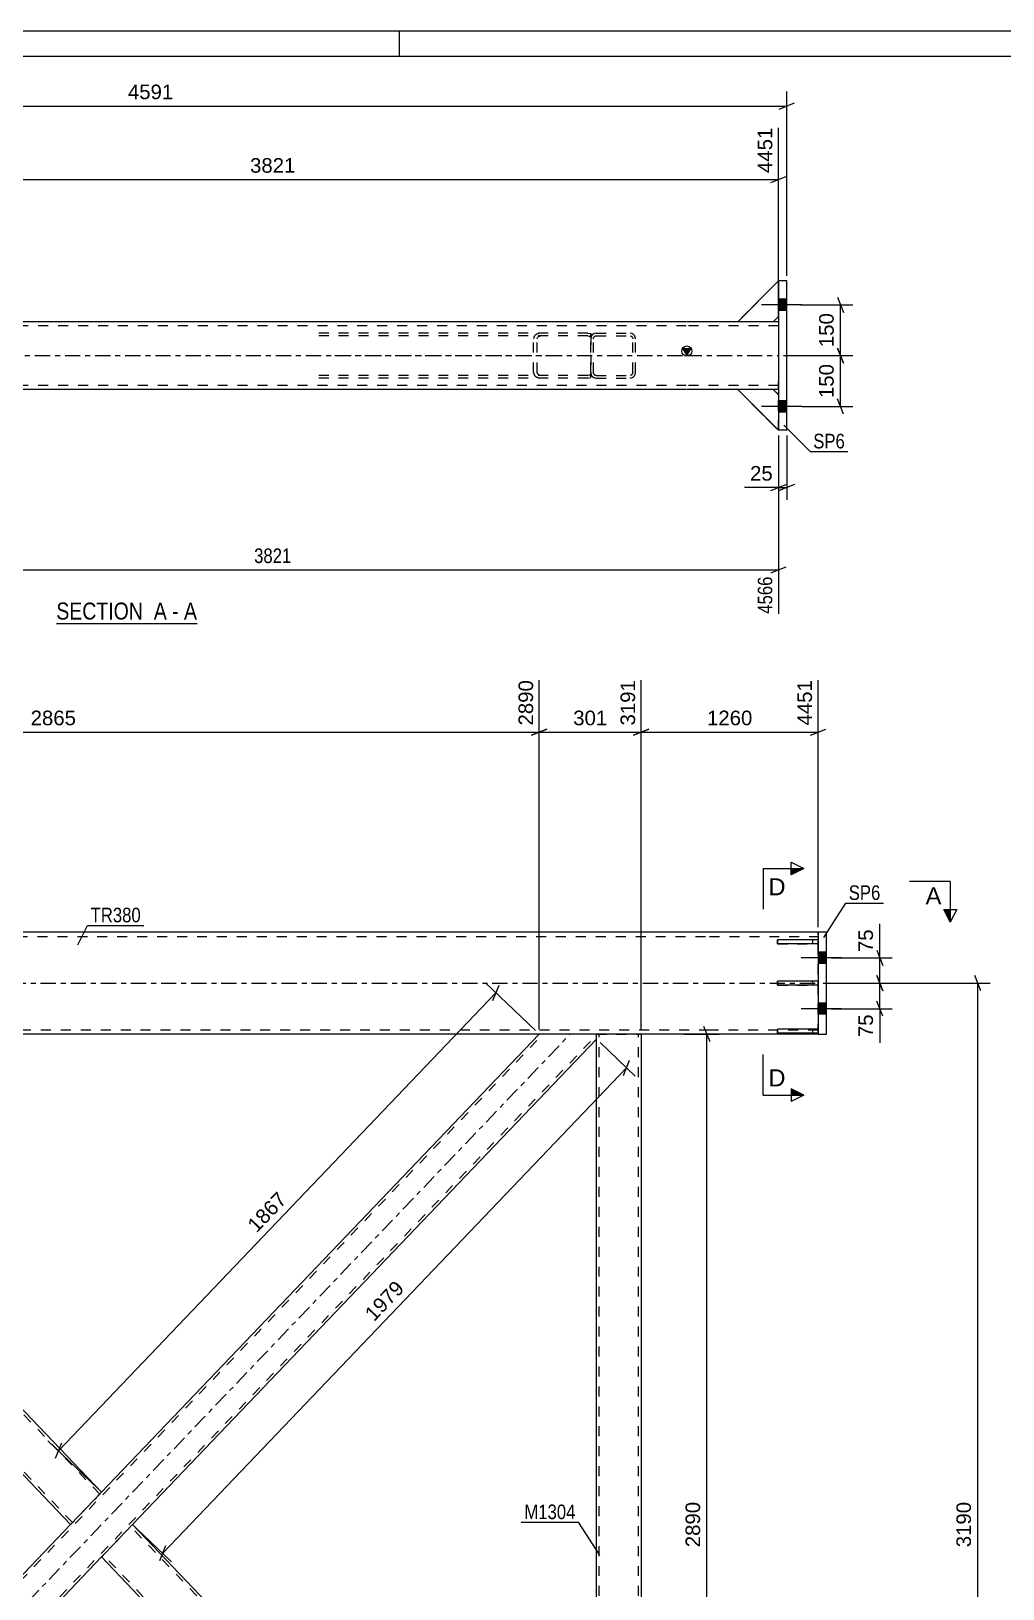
# Model space of a CAD drawing. Header units: millimetres. Extents: x 0 to 841, y 0 to 594.
# Drawn here: x 138.6 to 329.6, y 288 to 594 of the extents above; entities that cross this region are included whole.
import ezdxf

# ---------------------------------------------------------------- set-up
doc = ezdxf.new("R2010")
doc.units = ezdxf.units.MM
doc.linetypes.add('DXK_LINE_DOT2', pattern=[3.9198, 1.9599, -1.9599])
doc.linetypes.add('DXK_LINE_DOT3', pattern=[5.9187, 2.979, -0.9799, 0.9799, -0.9799])
doc.styles.add('Arial', font='ARIAL.TTF', dxfattribs={"height": 0.2})
doc.styles.add('Arial Narrow', font='ARIALN.TTF', dxfattribs={"height": 0.2})

# ---------------------------------------------------------------- blocks, each defined once
blk = doc.blocks.new('Unknown-318884589-1127')
at = {"color": 5, "linetype": 'Continuous'}
for p, q in [((841, 594), (0, 594)), ((211, 589), (211, 594)), ((836, 589), (5, 589))]:
    blk.add_line(p, q, dxfattribs=at)
blk = doc.blocks.new('Unknown-318884589-16 - 4247')
at = {"color": 6, "linetype": 'Continuous'}
blk.add_line((143.58, 477.67), (171.23, 477.67), dxfattribs=at)
at = {"color": 0, "linetype": 'Continuous'}
blk.add_wipeout([(161.69, 478.42), (161.69, 481.92), (143.58, 481.92), (143.58, 478.42)], dxfattribs=at)
at = {"color": 7, "linetype": 'Continuous', "style": 'Arial Narrow'}
blk.add_text('SECTION ', height=3.34, dxfattribs=at).set_placement((143.58, 478.42))
at = {"color": 0, "linetype": 'Continuous'}
blk.add_wipeout([(165.3, 478.42), (165.3, 481.92), (162.74, 481.92), (162.74, 478.42)], dxfattribs=at)
blk.add_wipeout([(167.62, 478.42), (167.62, 481.92), (166.35, 481.92), (166.35, 478.42)], dxfattribs=at)
at = {"color": 7, "linetype": 'Continuous', "style": 'Arial Narrow'}
blk.add_text('A', height=3.34, dxfattribs=at).set_placement((162.74, 478.42))
at = {"color": 0, "linetype": 'Continuous'}
blk.add_wipeout([(171.23, 478.42), (171.23, 481.92), (168.67, 481.92), (168.67, 478.42)], dxfattribs=at)
at = {"color": 7, "linetype": 'Continuous', "style": 'Arial Narrow'}
for s, p in [('A', (168.67, 478.42)), ('-', (166.35, 478.42))]:
    blk.add_text(s, height=3.34, dxfattribs=at).set_placement(p)
blk = doc.blocks.new('Part-318884589-2629 - 2610')
at = {"color": 7, "linetype": 'DXK_LINE_DOT2'}
for p, q in [((293.31, 415.53), (285.31, 415.53)), ((285.31, 415.53), (285.31, 414.73)), ((285.31, 414.73), (293.31, 414.73)), ((292.31, 414.73), (292.31, 415.53)), ((293.31, 414.73), (293.31, 415.53))]:
    blk.add_line(p, q, dxfattribs=at)
blk = doc.blocks.new('Part-318884589-2683 - 2610')
at = {"color": 2, "linetype": 'Continuous'}
for p, q in [((153.21, 295.05), (158.56, 300.64)), ((249.74, 205.28), (158.56, 300.64)), ((152.47, 294.28), (153.21, 295.05)), ((238.49, 204.31), (152.47, 294.28)), ((249.74, 204.83), (249.74, 205.28)), ((249.76, 204.31), (249.74, 204.83))]:
    blk.add_line(p, q, dxfattribs=at)
at = {"color": 7, "linetype": 'DXK_LINE_DOT2'}
for p, q in [((249.74, 204.51), (158.19, 300.26)), ((152.53, 294.33), (153.21, 295.05)), ((152.84, 294.66), (152.87, 294.69)), ((239.23, 204.31), (152.84, 294.66)), ((249.76, 204.31), (238.49, 204.31)), ((249.74, 204.31), (249.74, 204.51)), ((249.74, 204.33), (249.74, 204.31))]:
    blk.add_line(p, q, dxfattribs=at)
blk = doc.blocks.new('Part-318884589-2630 - 2610')
at = {"color": 7, "linetype": 'DXK_LINE_DOT2'}
for p, q in [((293.31, 397.99), (285.31, 397.99)), ((285.31, 397.99), (285.31, 397.19)), ((292.31, 397.19), (292.31, 397.99)), ((293.31, 397.19), (293.31, 397.99)), ((285.31, 397.19), (293.31, 397.19))]:
    blk.add_line(p, q, dxfattribs=at)
blk = doc.blocks.new('Part-318884589-2699 - 2610')
at = {"color": 7, "linetype": 'DXK_LINE_DOT2'}
for p, q in [((249.74, 396.98), (258.54, 396.98)), ((249.74, 396.01), (249.74, 396.98)), ((250.27, 204.31), (250.27, 396.98)), ((258.01, 204.31), (258.01, 396.98)), ((249.74, 204.31), (249.74, 205.28)), ((258.54, 204.31), (249.74, 204.31))]:
    blk.add_line(p, q, dxfattribs=at)
at = {"color": 2, "linetype": 'Continuous'}
for p, q in [((249.74, 205.28), (249.74, 396.01)), ((258.54, 396.98), (258.54, 204.31))]:
    blk.add_line(p, q, dxfattribs=at)
blk = doc.blocks.new('Part-318884589-2635 - 2610')
at = {"color": 7, "linetype": 'DXK_LINE_DOT2'}
for p, q in [((45.8, 416.98), (45.8, 396.98)), ((63.47, 416.98), (45.8, 416.98)), ((45.8, 416.18), (271.87, 416.18)), ((271.97, 416.18), (293.31, 416.18)), ((293.31, 396.98), (293.31, 416.98)), ((271.87, 397.78), (45.8, 397.78)), ((293.31, 397.78), (271.97, 397.78)), ((63.47, 396.98), (45.8, 396.98))]:
    blk.add_line(p, q, dxfattribs=at)
at = {"color": 2, "linetype": 'Continuous'}
for p, q in [((271.87, 416.98), (63.47, 416.98)), ((293.31, 416.98), (271.97, 416.98)), ((271.87, 396.98), (63.47, 396.98)), ((293.31, 396.98), (271.97, 396.98))]:
    blk.add_line(p, q, dxfattribs=at)
at = {"color": 7, "linetype": 'DXK_LINE_DOT3'}
for p, q in [((45.8, 406.98), (271.87, 406.98)), ((271.97, 406.98), (293.31, 406.98))]:
    blk.add_line(p, q, dxfattribs=at)
blk = doc.blocks.new('Part-318884589-2700 - 2610')
at = {"color": 7, "linetype": 'DXK_LINE_DOT2'}
for p, q in [((293.31, 407.38), (285.31, 407.38)), ((285.31, 407.38), (285.31, 406.58)), ((292.31, 406.58), (292.31, 407.38)), ((293.31, 406.58), (293.31, 407.38)), ((285.31, 406.58), (293.31, 406.58))]:
    blk.add_line(p, q, dxfattribs=at)
blk = doc.blocks.new('Bolt-318884589-2636 - 2610')
at = {"linetype": 'Continuous'}
for points in [[(293.31, 413.08), (293.31, 410.88), (294.97, 410.88), (294.97, 413.08)], [(293.31, 413.08), (293.31, 410.88), (294.97, 410.88), (294.97, 413.08)], [(293.31, 403.08), (293.31, 400.88), (294.97, 400.88), (294.97, 403.08)], [(293.31, 403.08), (293.31, 400.88), (294.97, 400.88), (294.97, 403.08)]]:
    blk.add_hatch(color=1, dxfattribs=at).paths.add_polyline_path(points)
at = {"color": 1, "linetype": 'Continuous'}
for p, q in [((294.97, 413.08), (293.31, 413.08)), ((294.97, 413.08), (293.31, 413.08)), ((297.91, 411.98), (289.97, 411.98)), ((297.91, 411.98), (289.97, 411.98)), ((294.97, 410.88), (293.31, 410.88)), ((294.97, 410.88), (293.31, 410.88)), ((297.91, 401.98), (289.97, 401.98)), ((297.91, 401.98), (289.97, 401.98)), ((294.97, 403.08), (293.31, 403.08)), ((294.97, 403.08), (293.31, 403.08)), ((294.97, 400.88), (293.31, 400.88)), ((294.97, 400.88), (293.31, 400.88))]:
    blk.add_line(p, q, dxfattribs=at)
blk = doc.blocks.new('Part-318884589-2701 - 2610')
at = {"color": 2, "linetype": 'Continuous'}
for p, q in [((285.31, 397.19), (285.31, 397.99)), ((293.31, 397.99), (285.31, 397.99)), ((293.31, 397.19), (293.31, 397.99)), ((293.31, 397.19), (285.31, 397.19))]:
    blk.add_line(p, q, dxfattribs=at)
at = {"color": 7, "linetype": 'DXK_LINE_DOT2'}
for p, q in [((292.31, 397.19), (292.31, 397.99)), ((293.31, 397.99), (293.31, 397.99)), ((293.31, 397.99), (293.31, 397.99)), ((293.31, 397.19), (293.31, 397.19)), ((293.31, 397.19), (293.31, 397.19))]:
    blk.add_line(p, q, dxfattribs=at)
blk = doc.blocks.new('Part-318884589-2652 - 2610')
at = {"color": 7, "linetype": 'DXK_LINE_DOT2'}
for p, q in [((66.45, 396.98), (55.19, 396.98)), ((55.2, 396.46), (55.19, 396.98)), ((55.2, 396.78), (55.2, 396.98)), ((146.75, 301.03), (55.2, 396.78)), ((55.2, 396.01), (55.2, 396.46)), ((58.33, 392.74), (55.2, 396.01)), ((152.1, 306.62), (65.72, 396.98)), ((146.75, 301.03), (146.78, 301.06))]:
    blk.add_line(p, q, dxfattribs=at)
at = {"color": 2, "linetype": 'Continuous'}
for p, q in [((152.47, 307.01), (66.45, 396.98)), ((146.38, 300.64), (58.33, 392.74)), ((152.47, 307.01), (146.38, 300.64))]:
    blk.add_line(p, q, dxfattribs=at)
blk = doc.blocks.new('Part-318884589-2702 - 2610')
at = {"color": 2, "linetype": 'Continuous'}
for p, q in [((285.31, 414.73), (285.31, 415.53)), ((293.31, 415.53), (285.31, 415.53)), ((293.31, 414.73), (285.31, 414.73)), ((293.31, 415.53), (293.31, 414.73))]:
    blk.add_line(p, q, dxfattribs=at)
at = {"color": 7, "linetype": 'DXK_LINE_DOT2'}
for p, q in [((292.31, 414.73), (292.31, 415.53)), ((293.31, 415.53), (293.31, 415.53)), ((293.31, 415.53), (293.31, 415.53)), ((293.31, 414.73), (293.31, 414.73)), ((293.31, 414.73), (293.31, 414.73))]:
    blk.add_line(p, q, dxfattribs=at)
blk = doc.blocks.new('Part-318884589-2703 - 2610')
at = {"color": 2, "linetype": 'Continuous'}
for p, q in [((285.31, 406.58), (285.31, 407.38)), ((293.31, 407.38), (285.31, 407.38)), ((293.31, 406.58), (293.31, 407.38)), ((293.31, 406.58), (285.31, 406.58))]:
    blk.add_line(p, q, dxfattribs=at)
at = {"color": 7, "linetype": 'DXK_LINE_DOT2'}
for p, q in [((292.31, 406.58), (292.31, 407.38)), ((293.31, 407.38), (293.31, 407.38)), ((293.31, 407.38), (293.31, 407.38)), ((293.31, 406.58), (293.31, 406.58)), ((293.31, 406.58), (293.31, 406.58))]:
    blk.add_line(p, q, dxfattribs=at)
blk = doc.blocks.new('Part-318884589-2708 - 2610')
at = {"color": 7, "linetype": 'DXK_LINE_DOT2'}
for p, q in [((55.2, 204.51), (239.23, 396.98)), ((65.72, 204.31), (249.74, 396.78)), ((249.75, 396.98), (238.49, 396.98)), ((249.74, 396.78), (249.74, 396.98)), ((152.47, 307.01), (146.38, 300.64)), ((158.56, 300.64), (152.47, 294.28)), ((66.45, 204.31), (55.19, 204.31)), ((55.2, 204.31), (55.2, 204.51))]:
    blk.add_line(p, q, dxfattribs=at)
at = {"color": 7, "linetype": 'DXK_LINE_DOT3'}
blk.add_line((60.37, 204.31), (244.58, 396.98), dxfattribs=at)
at = {"color": 2, "linetype": 'Continuous'}
for p, q in [((238.49, 396.98), (152.47, 307.01)), ((249.74, 396.01), (158.56, 300.64)), ((249.74, 396.46), (249.75, 396.98)), ((249.74, 396.01), (249.74, 396.46)), ((55.2, 205.28), (146.38, 300.64)), ((66.45, 204.31), (152.47, 294.28)), ((55.2, 205.28), (55.2, 204.83)), ((55.2, 204.83), (55.19, 204.31))]:
    blk.add_line(p, q, dxfattribs=at)
blk = doc.blocks.new('Part-318884589-2713 - 2610')
at = {"color": 2, "linetype": 'Continuous'}
for p, q in [((294.97, 416.98), (293.31, 416.98)), ((293.31, 416.98), (293.31, 396.98)), ((294.97, 396.98), (294.97, 416.98)), ((293.31, 396.98), (294.97, 396.98))]:
    blk.add_line(p, q, dxfattribs=at)
blk = doc.blocks.new('Part-318884589-4279 - 4247')
at = {"color": 7, "linetype": 'DXK_LINE_DOT2'}
for p, q in [((284.51, 523.59), (277.51, 523.59)), ((277.51, 523.59), (285.51, 515.59)), ((285.51, 522.59), (284.51, 523.59)), ((285.51, 515.59), (285.51, 522.59))]:
    blk.add_line(p, q, dxfattribs=at)
at = {"color": 7, "linetype": 'DXK_LINE_DOT3'}
for p, q in [((285.51, 523.59), (277.51, 523.59)), ((277.51, 523.59), (285.51, 515.59))]:
    blk.add_line(p, q, dxfattribs=at)
blk = doc.blocks.new('Bolt-318884589-4281 - 4247')
at = {"linetype": 'Continuous'}
for points in [[(285.51, 541.36), (285.51, 539.16), (287.18, 539.16), (287.18, 541.36)], [(285.51, 541.36), (285.51, 539.16), (287.18, 539.16), (287.18, 541.36)], [(285.51, 521.36), (285.51, 519.16), (287.18, 519.16), (287.18, 521.36)], [(285.51, 521.36), (285.51, 519.16), (287.18, 519.16), (287.18, 521.36)]]:
    blk.add_hatch(color=1, dxfattribs=at).paths.add_polyline_path(points)
at = {"color": 1, "linetype": 'Continuous'}
for p, q in [((290.11, 540.26), (282.18, 540.26)), ((290.11, 540.26), (282.18, 540.26)), ((287.18, 541.36), (285.51, 541.36)), ((287.18, 541.36), (285.51, 541.36)), ((287.18, 539.16), (285.51, 539.16)), ((287.18, 539.16), (285.51, 539.16)), ((290.11, 520.26), (282.18, 520.26)), ((290.11, 520.26), (282.18, 520.26)), ((287.18, 521.36), (285.51, 521.36)), ((287.18, 521.36), (285.51, 521.36)), ((287.18, 519.16), (285.51, 519.16)), ((287.18, 519.16), (285.51, 519.16))]:
    blk.add_line(p, q, dxfattribs=at)
blk = doc.blocks.new('Part-318884589-4291 - 4247')
at = {"linetype": 'Continuous'}
blk.add_hatch(color=2, dxfattribs=at).paths.add_polyline_path([(267.51, 530.26), (266.71, 531.66), (268.31, 531.66)])
at = {"color": 2, "linetype": 'Continuous'}
for p, q in [((44.68, 536.93), (44.68, 535.33)), ((267.41, 536.93), (54.68, 536.93)), ((277.51, 536.93), (267.51, 536.93)), ((285.51, 536.93), (284.51, 536.93)), ((44.68, 525.19), (44.68, 535.33)), ((285.51, 535.33), (285.51, 525.19)), ((267.51, 530.26), (266.71, 531.66)), ((266.71, 531.66), (268.31, 531.66)), ((268.31, 531.66), (267.51, 530.26)), ((44.68, 523.59), (44.68, 525.19)), ((267.41, 523.59), (54.68, 523.59)), ((277.51, 523.59), (267.51, 523.59)), ((285.51, 523.59), (284.51, 523.59))]:
    blk.add_line(p, q, dxfattribs=at)
at = {"color": 7, "linetype": 'DXK_LINE_DOT2'}
for p, q in [((44.68, 536.93), (44.68, 536.46)), ((54.68, 536.93), (44.68, 536.93)), ((267.41, 536.13), (44.68, 536.13)), ((285.51, 536.13), (267.51, 536.13)), ((284.51, 536.93), (277.51, 536.93)), ((285.51, 536.93), (285.51, 535.33)), ((285.51, 536.93), (285.51, 536.46)), ((44.68, 525.19), (44.68, 523.72)), ((267.41, 524.39), (44.68, 524.39)), ((54.68, 523.59), (44.68, 523.59)), ((285.51, 524.39), (267.51, 524.39)), ((284.51, 523.59), (277.51, 523.59)), ((285.51, 523.59), (285.51, 525.19))]:
    blk.add_line(p, q, dxfattribs=at)
at = {"color": 7, "linetype": 'DXK_LINE_DOT3'}
for p, q in [((44.68, 530.26), (267.41, 530.26)), ((267.51, 530.26), (285.51, 530.26))]:
    blk.add_line(p, q, dxfattribs=at)
at = {"color": 2, "linetype": 'Continuous'}
blk.add_circle((267.51, 531.16), 1, dxfattribs=at)
blk = doc.blocks.new('Part-318884589-4295 - 4247')
at = {"color": 7, "linetype": 'DXK_LINE_DOT2'}
for p, q in [((277.51, 536.93), (285.51, 544.93)), ((285.51, 544.93), (285.51, 537.93)), ((284.51, 536.93), (277.51, 536.93)), ((285.51, 537.93), (284.51, 536.93))]:
    blk.add_line(p, q, dxfattribs=at)
at = {"color": 7, "linetype": 'DXK_LINE_DOT3'}
for p, q in [((277.51, 536.93), (285.51, 544.93)), ((285.51, 536.93), (277.51, 536.93))]:
    blk.add_line(p, q, dxfattribs=at)
blk = doc.blocks.new('Part-318884589-4296 - 4247')
at = {"color": 2, "linetype": 'Continuous'}
for p, q in [((285.51, 544.93), (277.51, 536.93)), ((284.51, 536.93), (277.51, 536.93)), ((285.51, 537.93), (284.51, 536.93))]:
    blk.add_line(p, q, dxfattribs=at)
at = {"color": 7, "linetype": 'DXK_LINE_DOT3'}
for p, q in [((277.51, 536.93), (285.51, 544.93)), ((285.51, 536.93), (277.51, 536.93))]:
    blk.add_line(p, q, dxfattribs=at)
at = {"color": 7, "linetype": 'DXK_LINE_DOT2'}
for p, q in [((285.51, 544.93), (285.51, 544.93)), ((285.51, 544.93), (285.51, 537.93)), ((285.51, 544.93), (285.51, 544.93)), ((285.51, 537.93), (285.51, 537.93)), ((285.51, 537.93), (285.51, 537.93))]:
    blk.add_line(p, q, dxfattribs=at)
blk = doc.blocks.new('Part-318884589-4297 - 4247')
at = {"color": 7, "linetype": 'DXK_LINE_DOT2'}
for p, q in [((277.51, 536.93), (285.51, 544.93)), ((285.51, 544.93), (285.51, 537.93)), ((284.51, 536.93), (277.51, 536.93)), ((285.51, 537.93), (284.51, 536.93))]:
    blk.add_line(p, q, dxfattribs=at)
at = {"color": 7, "linetype": 'DXK_LINE_DOT3'}
for p, q in [((277.51, 536.93), (285.51, 544.93)), ((285.51, 536.93), (277.51, 536.93))]:
    blk.add_line(p, q, dxfattribs=at)
blk = doc.blocks.new('Part-318884589-4300 - 4247')
at = {"color": 7, "linetype": 'DXK_LINE_DOT2'}
for p, q in [((284.51, 523.59), (277.51, 523.59)), ((277.51, 523.59), (285.51, 515.59)), ((285.51, 522.59), (284.51, 523.59)), ((285.51, 515.59), (285.51, 522.59))]:
    blk.add_line(p, q, dxfattribs=at)
at = {"color": 7, "linetype": 'DXK_LINE_DOT3'}
for p, q in [((285.51, 523.59), (277.51, 523.59)), ((277.51, 523.59), (285.51, 515.59))]:
    blk.add_line(p, q, dxfattribs=at)
blk = doc.blocks.new('Part-318884589-4301 - 4247')
at = {"color": 2, "linetype": 'Continuous'}
for p, q in [((284.51, 523.59), (277.51, 523.59)), ((277.51, 523.59), (285.51, 515.6)), ((285.51, 522.6), (284.51, 523.59))]:
    blk.add_line(p, q, dxfattribs=at)
at = {"color": 7, "linetype": 'DXK_LINE_DOT3'}
for p, q in [((285.51, 523.59), (277.51, 523.59)), ((277.51, 523.59), (285.51, 515.59))]:
    blk.add_line(p, q, dxfattribs=at)
at = {"color": 7, "linetype": 'DXK_LINE_DOT2'}
for p, q in [((285.51, 522.6), (285.51, 522.59)), ((285.51, 522.59), (285.51, 522.6)), ((285.51, 515.59), (285.51, 522.59)), ((285.51, 515.6), (285.51, 515.59)), ((285.51, 515.59), (285.51, 515.6))]:
    blk.add_line(p, q, dxfattribs=at)
blk = doc.blocks.new('Part-318884589-4303 - 4247')
at = {"color": 7, "linetype": 'DXK_LINE_DOT2'}
for p, q in [((248.07, 534.66), (193.72, 534.66)), ((248.07, 534.13), (193.72, 534.13)), ((237.48, 534), (237.37, 533.59)), ((237.37, 526.93), (237.37, 533.59)), ((238.1, 533.59), (238.16, 533.8)), ((238.1, 526.93), (238.1, 533.59)), ((238.84, 534.66), (238.28, 534.58)), ((238.56, 534.09), (238.84, 534.13)), ((248.07, 534.66), (248.63, 534.58)), ((248.07, 534.13), (248.35, 534.09)), ((248.35, 534.09), (248.59, 533.97)), ((248.59, 533.97), (248.61, 533.94)), ((248.61, 533.94), (248.63, 534.58)), ((248.63, 534.58), (248.61, 534.35)), ((248.61, 534.35), (248.61, 526.17)), ((248.07, 526.39), (193.72, 526.39)), ((237.37, 526.93), (237.48, 526.52)), ((238.16, 526.72), (238.1, 526.93)), ((238.84, 526.39), (238.56, 526.44)), ((248.35, 526.44), (248.07, 526.39)), ((248.59, 526.55), (248.35, 526.44)), ((248.61, 526.58), (248.59, 526.55)), ((248.63, 525.94), (248.61, 526.58)), ((248.07, 525.86), (193.72, 525.86)), ((238.28, 525.94), (238.84, 525.86)), ((248.07, 525.86), (248.63, 525.94)), ((248.63, 525.94), (248.61, 526.17))]:
    blk.add_line(p, q, dxfattribs=at)
at = {"color": 7, "linetype": 'DXK_LINE_DOT3'}
blk.add_line((198.33, 530.26), (243.45, 530.26), dxfattribs=at)
at = {"color": 7, "linetype": 'DXK_LINE_DOT2'}
for centre, radius, start, end in [((238.61, 533.28), 1.35, 104.3889, 147.3288), ((238.73, 533.44), 0.673, 104.3889, 147.3288), ((238.61, 527.25), 1.35, 212.6712, 255.6111), ((238.73, 527.09), 0.673, 212.6712, 255.6111)]:
    blk.add_arc(centre, radius, start, end, dxfattribs=at)
blk = doc.blocks.new('Part-318884589-4315 - 4247')
at = {"color": 7, "linetype": 'DXK_LINE_DOT2'}
for p, q in [((248.7, 534), (248.61, 533.59)), ((248.61, 526.93), (248.61, 533.59)), ((249.15, 533.59), (249.19, 533.8)), ((249.15, 526.93), (249.15, 533.59)), ((249.68, 534.66), (249.27, 534.58)), ((249.48, 534.09), (249.68, 534.13)), ((249.68, 534.66), (256.35, 534.66)), ((249.68, 534.13), (256.35, 534.13)), ((256.76, 534.58), (256.35, 534.66)), ((256.35, 534.13), (256.55, 534.09)), ((256.84, 533.8), (256.88, 533.59)), ((256.88, 526.93), (256.88, 533.59)), ((257.41, 533.59), (257.33, 534)), ((257.41, 526.93), (257.41, 533.59)), ((248.61, 526.93), (248.7, 526.52)), ((249.19, 526.72), (249.15, 526.93)), ((249.68, 526.39), (249.48, 526.44)), ((249.68, 526.39), (256.35, 526.39)), ((256.55, 526.44), (256.35, 526.39)), ((256.88, 526.93), (256.84, 526.72)), ((257.33, 526.52), (257.41, 526.93)), ((249.27, 525.94), (249.68, 525.86)), ((249.68, 525.86), (256.35, 525.86)), ((256.35, 525.86), (256.76, 525.94))]:
    blk.add_line(p, q, dxfattribs=at)
at = {"color": 7, "linetype": 'DXK_LINE_DOT3'}
blk.add_line((253.01, 530.26), (253.01, 530.26), dxfattribs=at)
at = {"color": 7, "linetype": 'DXK_LINE_DOT2'}
for centre, radius, start, end in [((249.68, 533.59), 1.07, 112.5, 157.5), ((249.68, 533.59), 0.533, 112.5, 157.5), ((256.35, 533.59), 0.533, 22.5, 67.5), ((256.35, 533.59), 1.07, 22.5, 67.5), ((249.68, 526.93), 1.07, 202.5, 247.5), ((249.68, 526.93), 0.533, 202.5, 247.5), ((256.35, 526.93), 0.533, 292.5, 337.5), ((256.35, 526.93), 1.07, 292.5, 337.5)]:
    blk.add_arc(centre, radius, start, end, dxfattribs=at)
blk = doc.blocks.new('Part-318884589-4321 - 4247')
at = {"color": 2, "linetype": 'Continuous'}
for p, q in [((287.18, 544.93), (285.51, 544.93)), ((285.51, 544.93), (285.51, 515.59)), ((287.18, 515.59), (287.18, 544.93)), ((287.18, 515.59), (285.51, 515.59))]:
    blk.add_line(p, q, dxfattribs=at)
at = {"color": 7, "linetype": 'DXK_LINE_DOT3'}
blk.add_line((286.35, 530.26), (286.35, 530.26), dxfattribs=at)
blk = doc.blocks.new('StraightDimension-318884589-2898 - 2610')
at = {"color": 7, "linetype": 'Continuous'}
for p, q in [((294.31, 406.98), (307.85, 406.98)), ((304.85, 408.48), (306.05, 405.48)), ((305.45, 401.98), (305.45, 406.98)), ((295.97, 401.98), (307.85, 401.98)), ((306.05, 400.48), (304.85, 403.48))]:
    blk.add_line(p, q, dxfattribs=at)
at = {"color": 0}
blk.add_wipeout([(304.7, 401.45), (300.5, 401.45), (300.5, 395.8), (304.7, 395.8)], dxfattribs=at)
at = {"color": 7, "linetype": 'Continuous'}
blk.add_line((305.45, 401.98), (305.45, 395.28), dxfattribs=at)
blk.add_line((305.45, 401.98), (305.45, 395.28), dxfattribs=at)
at = {"color": 3, "style": 'Arial'}
blk.add_text('75', height=2.865, rotation=90.0002, dxfattribs=at).set_placement((304.1, 396.4))
blk = doc.blocks.new('StraightDimension-318884589-2848 - 2610')
at = {"color": 7, "linetype": 'Continuous'}
for p, q in [((294.31, 406.98), (327.11, 406.98)), ((325.31, 405.48), (324.11, 408.48)), ((324.71, 194.31), (324.71, 406.98)), ((285.64, 194.31), (327.11, 194.31)), ((324.11, 195.81), (325.31, 192.81))]:
    blk.add_line(p, q, dxfattribs=at)
at = {"color": 0}
blk.add_wipeout([(323.96, 305.69), (319.76, 305.69), (319.76, 295.59), (323.96, 295.59)], dxfattribs=at)
at = {"color": 3, "style": 'Arial'}
blk.add_text('3190', height=2.865, rotation=90.0002, dxfattribs=at).set_placement((323.36, 296.19))
blk = doc.blocks.new('StraightDimension-318884589-2858 - 2610')
at = {"color": 7, "linetype": 'Continuous'}
for p, q in [((272.07, 395.48), (270.87, 398.48)), ((266.89, 396.98), (273.87, 396.98)), ((271.47, 204.31), (271.47, 396.98)), ((270.87, 205.81), (272.07, 202.81)), ((264.41, 204.31), (273.87, 204.31))]:
    blk.add_line(p, q, dxfattribs=at)
at = {"color": 0}
blk.add_wipeout([(270.72, 305.69), (266.52, 305.69), (266.52, 295.6), (270.72, 295.6)], dxfattribs=at)
at = {"color": 3, "style": 'Arial'}
blk.add_text('2890', height=2.865, rotation=90.0002, dxfattribs=at).set_placement((270.12, 296.2))
blk = doc.blocks.new('StraightDimension-318884589-2870 - 2610')
at = {"color": 7, "linetype": 'Continuous'}
for p, q in [((237.77, 397.67), (227.94, 407.06)), ((143.98, 315.13), (230, 405.09)), ((229.4, 403.59), (230.6, 406.59)), ((151.75, 307.7), (141.92, 317.1)), ((144.59, 316.63), (143.38, 313.63))]:
    blk.add_line(p, q, dxfattribs=at)
at = {"color": 0}
blk.add_wipeout([(189.94, 364.28), (186.9, 367.18), (179.93, 359.88), (182.96, 356.98)], dxfattribs=at)
at = {"color": 3, "style": 'Arial'}
blk.add_text('1867', height=2.865, rotation=46.2835, dxfattribs=at).set_placement((182.94, 357.83))
blk = doc.blocks.new('StraightDimension-318884589-2907 - 2610')
at = {"color": 7, "linetype": 'Continuous'}
for p, q in [((304.85, 413.48), (306.05, 410.48)), ((295.97, 411.98), (307.85, 411.98)), ((305.45, 406.98), (305.45, 411.98)), ((294.31, 406.98), (307.85, 406.98)), ((306.05, 405.48), (304.85, 408.48))]:
    blk.add_line(p, q, dxfattribs=at)
at = {"color": 0}
blk.add_wipeout([(304.7, 418.15), (300.5, 418.15), (300.5, 412.5), (304.7, 412.5)], dxfattribs=at)
at = {"color": 7, "linetype": 'Continuous'}
blk.add_line((305.45, 411.98), (305.45, 418.67), dxfattribs=at)
blk.add_line((305.45, 411.98), (305.45, 418.67), dxfattribs=at)
at = {"color": 3, "style": 'Arial'}
blk.add_text('75', height=2.865, rotation=90.0002, dxfattribs=at).set_placement((304.1, 413.1))
blk = doc.blocks.new('StraightDimension-318884589-2918 - 2610')
at = {"color": 7, "linetype": 'Continuous'}
for p, q in [((250.46, 395.32), (257.38, 388.7)), ((255.05, 388.86), (256.25, 391.85)), ((164.47, 294.99), (255.65, 390.36)), ((159.28, 299.95), (166.2, 293.33)), ((165.07, 296.49), (163.87, 293.49))]:
    blk.add_line(p, q, dxfattribs=at)
at = {"color": 0}
blk.add_wipeout([(213.01, 346.84), (209.97, 349.74), (202.99, 342.45), (206.03, 339.54)], dxfattribs=at)
at = {"color": 3, "style": 'Arial'}
blk.add_text('1979', height=2.865, rotation=46.2835, dxfattribs=at).set_placement((206.01, 340.39))
blk = doc.blocks.new('StraightDimension-318884589-3191 - 2610')
at = {"color": 7, "linetype": 'Continuous'}
for p, q in [((47.47, 432.16), (47.47, 470.15)), ((238.49, 397.98), (238.49, 466.5)), ((48.97, 456.91), (45.97, 455.71)), ((47.47, 456.31), (238.49, 456.31)), ((236.99, 455.71), (239.99, 456.91))]:
    blk.add_line(p, q, dxfattribs=at)
at = {"color": 0, "linetype": 'Continuous'}
blk.add_wipeout([(237.89, 467.1), (233.69, 467.1), (233.69, 457.01), (237.89, 457.01)], dxfattribs=at)
at = {"color": 0}
blk.add_wipeout([(148.03, 457.06), (148.03, 461.26), (137.93, 461.26), (137.93, 457.06)], dxfattribs=at)
at = {"color": 3, "linetype": 'Continuous', "style": 'Arial'}
blk.add_text('2890', height=2.865, rotation=90.0002, dxfattribs=at).set_placement((237.29, 457.61))
at = {"color": 3, "style": 'Arial'}
blk.add_text('2865', height=2.865, dxfattribs=at).set_placement((138.53, 457.66))
blk = doc.blocks.new('StraightDimension-318884589-3204 - 2610')
at = {"color": 7, "linetype": 'Continuous'}
for p, q in [((238.49, 397.98), (238.49, 466.5)), ((258.54, 397.98), (258.54, 466.5)), ((239.99, 456.91), (236.99, 455.71)), ((238.49, 456.31), (258.54, 456.31)), ((257.04, 455.71), (260.04, 456.91))]:
    blk.add_line(p, q, dxfattribs=at)
at = {"color": 0}
blk.add_wipeout([(252.45, 457.06), (252.45, 461.26), (244.58, 461.26), (244.58, 457.06)], dxfattribs=at)
at = {"color": 3, "style": 'Arial'}
blk.add_text('301', height=2.865, dxfattribs=at).set_placement((245.18, 457.66))
at = {"color": 0, "linetype": 'Continuous'}
blk.add_wipeout([(257.94, 467.1), (253.74, 467.1), (253.74, 457.01), (257.94, 457.01)], dxfattribs=at)
at = {"color": 3, "linetype": 'Continuous', "style": 'Arial'}
blk.add_text('3191', height=2.865, rotation=90.0002, dxfattribs=at).set_placement((257.34, 457.61))
blk = doc.blocks.new('StraightDimension-318884589-3217 - 2610')
at = {"color": 7, "linetype": 'Continuous'}
for p, q in [((258.54, 397.98), (258.54, 466.5)), ((293.31, 417.98), (293.31, 466.5)), ((260.04, 456.91), (257.04, 455.71)), ((258.54, 456.31), (293.31, 456.31)), ((291.81, 455.71), (294.81, 456.91))]:
    blk.add_line(p, q, dxfattribs=at)
at = {"color": 0, "linetype": 'Continuous'}
blk.add_wipeout([(292.71, 467.1), (288.51, 467.1), (288.51, 457.01), (292.71, 457.01)], dxfattribs=at)
at = {"color": 0}
blk.add_wipeout([(280.97, 457.06), (280.97, 461.26), (270.88, 461.26), (270.88, 457.06)], dxfattribs=at)
at = {"color": 3, "linetype": 'Continuous', "style": 'Arial'}
blk.add_text('4451', height=2.865, rotation=90.0002, dxfattribs=at).set_placement((292.11, 457.61))
at = {"color": 3, "style": 'Arial'}
blk.add_text('1260', height=2.865, dxfattribs=at).set_placement((271.48, 457.66))
blk = doc.blocks.new('StraightDimension-318884589-4478 - 4247')
at = {"color": 7, "linetype": 'Continuous'}
for p, q in [((285.51, 514.59), (285.51, 501.96)), ((287.18, 514.59), (287.18, 501.96)), ((284.01, 503.76), (287.01, 504.96)), ((288.68, 504.96), (285.68, 503.76)), ((285.51, 504.36), (287.18, 504.36))]:
    blk.add_line(p, q, dxfattribs=at)
at = {"color": 0}
blk.add_wipeout([(284.99, 505.11), (284.99, 509.31), (279.34, 509.31), (279.34, 505.11)], dxfattribs=at)
at = {"color": 7, "linetype": 'Continuous'}
blk.add_line((285.51, 504.36), (278.82, 504.36), dxfattribs=at)
blk.add_line((285.51, 504.36), (278.82, 504.36), dxfattribs=at)
at = {"color": 3, "style": 'Arial'}
blk.add_text('25', height=2.865, dxfattribs=at).set_placement((279.94, 505.71))
blk = doc.blocks.new('StraightDimension-318884589-4430 - 4247')
at = {"color": 7, "linetype": 'Continuous'}
for p, q in [((37.01, 560.6), (37.01, 582.14)), ((287.18, 545.93), (287.18, 582.14)), ((38.51, 579.89), (35.51, 578.69)), ((37.01, 579.29), (287.18, 579.29)), ((285.68, 578.69), (288.68, 579.89))]:
    blk.add_line(p, q, dxfattribs=at)
at = {"color": 0}
blk.add_wipeout([(167.14, 580.04), (167.14, 584.24), (157.05, 584.24), (157.05, 580.04)], dxfattribs=at)
at = {"color": 3, "style": 'Arial'}
blk.add_text('4591', height=2.865, dxfattribs=at).set_placement((157.65, 580.64))
blk = doc.blocks.new('StraightDimension-318884589-12317 - 4247')
at = {"color": 7, "linetype": 'Continuous'}
for p, q in [((86.71, 521.82), (86.71, 481.39)), ((285.51, 514.59), (285.51, 479.56)), ((88.21, 488.77), (85.21, 487.57)), ((86.71, 488.17), (285.51, 488.17)), ((284.01, 487.57), (287.01, 488.77))]:
    blk.add_line(p, q, dxfattribs=at)
at = {"color": 0}
blk.add_wipeout([(190.37, 488.92), (190.37, 493.12), (181.86, 493.12), (181.86, 488.92)], dxfattribs=at)
at = {"color": 0, "linetype": 'Continuous'}
blk.add_wipeout([(284.91, 487.47), (280.71, 487.47), (280.71, 478.96), (284.91, 478.96)], dxfattribs=at)
at = {"color": 3, "style": 'Arial Narrow'}
blk.add_text('3821', height=2.863, dxfattribs=at).set_placement((182.46, 489.52))
at = {"color": 3, "linetype": 'Continuous', "style": 'Arial Narrow'}
blk.add_text('4566', height=2.863, rotation=90.0002, dxfattribs=at).set_placement((284.31, 479.56))
blk = doc.blocks.new('StraightDimension-318884589-4437 - 4247')
at = {"color": 7, "linetype": 'Continuous'}
for p, q in [((286.51, 530.26), (300.13, 530.26)), ((297.13, 531.76), (298.33, 528.76)), ((297.73, 520.26), (297.73, 530.26)), ((290.21, 520.26), (300.13, 520.26)), ((298.33, 518.76), (297.13, 521.76))]:
    blk.add_line(p, q, dxfattribs=at)
at = {"color": 0}
blk.add_wipeout([(296.98, 529.2), (292.78, 529.2), (292.78, 521.33), (296.98, 521.33)], dxfattribs=at)
at = {"color": 3, "style": 'Arial'}
blk.add_text('150', height=2.865, rotation=90.0002, dxfattribs=at).set_placement((296.38, 521.93))
blk = doc.blocks.new('StraightDimension-318884589-4448 - 4247')
at = {"color": 7, "linetype": 'Continuous'}
for p, q in [((297.13, 541.76), (298.33, 538.76)), ((289.91, 540.26), (300.13, 540.26)), ((297.73, 530.26), (297.73, 540.26)), ((286.51, 530.26), (300.13, 530.26)), ((298.33, 528.76), (297.13, 531.76))]:
    blk.add_line(p, q, dxfattribs=at)
at = {"color": 0}
blk.add_wipeout([(296.98, 539.2), (292.78, 539.2), (292.78, 531.33), (296.98, 531.33)], dxfattribs=at)
at = {"color": 3, "style": 'Arial'}
blk.add_text('150', height=2.865, rotation=90.0002, dxfattribs=at).set_placement((296.38, 531.93))
blk = doc.blocks.new('StraightDimension-318884589-4533 - 4247')
at = {"color": 7, "linetype": 'Continuous'}
for p, q in [((86.71, 537.93), (86.71, 572.81)), ((285.51, 537.93), (285.51, 575.04)), ((88.21, 565.44), (85.21, 564.24)), ((86.71, 564.84), (285.51, 564.84)), ((284.01, 564.24), (287.01, 565.44))]:
    blk.add_line(p, q, dxfattribs=at)
at = {"color": 0, "linetype": 'Continuous'}
blk.add_wipeout([(284.91, 575.64), (280.71, 575.64), (280.71, 565.54), (284.91, 565.54)], dxfattribs=at)
at = {"color": 0}
blk.add_wipeout([(191.16, 565.59), (191.16, 569.79), (181.06, 569.79), (181.06, 565.59)], dxfattribs=at)
at = {"color": 3, "linetype": 'Continuous', "style": 'Arial'}
blk.add_text('4451', height=2.865, rotation=90.0002, dxfattribs=at).set_placement((284.31, 566.14))
at = {"color": 3, "style": 'Arial'}
blk.add_text('3821', height=2.865, dxfattribs=at).set_placement((181.66, 566.19))
blk = doc.blocks.new('Mark-318884589-2695 - 2610')
at = {"color": 0}
blk.add_wipeout([(245.63, 301.71), (245.63, 304.71), (235.58, 304.71), (235.58, 301.71)], dxfattribs=at)
blk.add_wipeout([(245.63, 301.71), (245.63, 304.71), (235.58, 304.71), (235.58, 301.71)], dxfattribs=at)
at = {"color": 30, "linetype": 'Continuous'}
for p in [(234.98, 301.11), (250.41, 294.64)]:
    blk.add_line(p, (246.23, 301.11), dxfattribs=at)
at = {"color": 3, "style": 'Arial Narrow'}
blk.add_text('M1304', height=2.863, dxfattribs=at).set_placement((235.58, 301.71))
blk = doc.blocks.new('Mark-318884589-2631 - 2610')
at = {"color": 0}
blk.add_wipeout([(160.18, 418.95), (160.18, 421.95), (150.32, 421.95), (150.32, 418.95)], dxfattribs=at)
blk.add_wipeout([(160.18, 418.95), (160.18, 421.95), (150.32, 421.95), (150.32, 418.95)], dxfattribs=at)
at = {"color": 30, "linetype": 'Continuous'}
for p, q in [((147.82, 414.54), (149.72, 418.35)), ((149.72, 418.35), (160.78, 418.35))]:
    blk.add_line(p, q, dxfattribs=at)
at = {"color": 3, "style": 'Arial Narrow'}
blk.add_text('TR380', height=2.863, dxfattribs=at).set_placement((150.32, 418.95))
blk = doc.blocks.new('Mark-318884589-2709 - 2610')
at = {"color": 0}
blk.add_wipeout([(305.55, 423.34), (305.55, 426.34), (299.34, 426.34), (299.34, 423.34)], dxfattribs=at)
blk.add_wipeout([(305.55, 423.34), (305.55, 426.34), (299.34, 426.34), (299.34, 423.34)], dxfattribs=at)
at = {"color": 30, "linetype": 'Continuous'}
for p, q in [((294.42, 415.96), (298.74, 422.74)), ((298.74, 422.74), (306.15, 422.74))]:
    blk.add_line(p, q, dxfattribs=at)
at = {"color": 3, "style": 'Arial Narrow'}
blk.add_text('SP6', height=2.863, dxfattribs=at).set_placement((299.34, 423.34))
blk = doc.blocks.new('SectionMark-318884589-3252 - 2610')
at = {"color": 6, "linetype": 'Continuous'}
for p, q in [((282.54, 429.5), (290.54, 429.5)), ((288.04, 430.75), (290.54, 429.5)), ((282.54, 384.97), (290.54, 384.97)), ((290.54, 384.97), (288.04, 383.72))]:
    blk.add_line(p, q, dxfattribs=at)
at = {"color": 0, "linetype": 'Continuous'}
for points in [[(286.91, 424.25), (286.91, 427.75), (283.54, 427.75), (283.54, 424.25)], [(286.91, 386.72), (286.91, 390.22), (283.54, 390.22), (283.54, 386.72)]]:
    blk.add_wipeout(points, dxfattribs=at)
at = {"linetype": 'Continuous'}
for points in [[(288.04, 428.25), (288.04, 429.5), (290.54, 429.5)], [(288.04, 384.97), (288.04, 386.22), (290.54, 384.97)]]:
    blk.add_hatch(color=6, dxfattribs=at).paths.add_polyline_path(points)
at = {"color": 6, "linetype": 'Continuous'}
for p, q in [((282.54, 429.5), (282.54, 421.5)), ((288.04, 428.25), (288.04, 430.75)), ((290.54, 429.5), (288.04, 428.25)), ((282.54, 384.97), (282.54, 392.97)), ((290.54, 384.97), (288.04, 386.22)), ((288.04, 386.22), (288.04, 383.72))]:
    blk.add_line(p, q, dxfattribs=at)
at = {"color": 3, "linetype": 'Continuous', "style": 'Arial'}
for p in [(283.54, 424.25), (283.54, 386.72)]:
    blk.add_text('D', height=3.34, dxfattribs=at).set_placement(p)
blk = doc.blocks.new('SectionMark-318884589-3256 - 2610')
at = {"color": 6, "linetype": 'Continuous'}
for p, q in [((9.22, 426.98), (9.22, 418.98)), ((319.3, 426.98), (319.3, 418.98)), ((9.22, 418.98), (7.97, 421.48)), ((320.55, 421.48), (319.3, 418.98))]:
    blk.add_line(p, q, dxfattribs=at)
at = {"color": 0, "linetype": 'Continuous'}
for points in [[(14.08, 422.48), (14.08, 425.98), (10.97, 425.98), (10.97, 422.48)], [(317.55, 422.48), (317.55, 425.98), (314.44, 425.98), (314.44, 422.48)]]:
    blk.add_wipeout(points, dxfattribs=at)
at = {"linetype": 'Continuous'}
for points in [[(9.22, 421.48), (10.47, 421.48), (9.22, 418.98)], [(318.05, 421.48), (319.3, 421.48), (319.3, 418.98)]]:
    blk.add_hatch(color=6, dxfattribs=at).paths.add_polyline_path(points)
at = {"color": 6, "linetype": 'Continuous'}
for p, q in [((9.22, 426.98), (17.22, 426.98)), ((319.3, 426.98), (311.3, 426.98)), ((10.47, 421.48), (7.97, 421.48)), ((9.22, 418.98), (10.47, 421.48)), ((318.05, 421.48), (320.55, 421.48)), ((319.3, 418.98), (318.05, 421.48))]:
    blk.add_line(p, q, dxfattribs=at)
at = {"color": 3, "linetype": 'Continuous', "style": 'Arial'}
for p in [(10.97, 422.48), (314.44, 422.48)]:
    blk.add_text('A', height=3.34, dxfattribs=at).set_placement(p)
blk = doc.blocks.new('Mark-318884589-4317 - 4247')
at = {"color": 0}
blk.add_wipeout([(298.57, 512.04), (298.57, 515.04), (292.36, 515.04), (292.36, 512.04)], dxfattribs=at)
blk.add_wipeout([(298.57, 512.04), (298.57, 515.04), (292.36, 515.04), (292.36, 512.04)], dxfattribs=at)
at = {"color": 30, "linetype": 'Continuous'}
for p, q in [((286.59, 516.6), (291.76, 511.44)), ((291.76, 511.44), (299.17, 511.44))]:
    blk.add_line(p, q, dxfattribs=at)
at = {"color": 3, "style": 'Arial Narrow'}
blk.add_text('SP6', height=2.863, dxfattribs=at).set_placement((292.36, 512.04))

msp = doc.modelspace()

# ---------------------------------------------------------------- block references
for name in ['Unknown-318884589-1127', 'Part-318884589-4295 - 4247', 'Part-318884589-4296 - 4247', 'Part-318884589-4297 - 4247', 'Part-318884589-4321 - 4247', 'Bolt-318884589-4281 - 4247', 'Part-318884589-4291 - 4247', 'Part-318884589-4303 - 4247', 'Part-318884589-4315 - 4247', 'Part-318884589-4279 - 4247', 'Part-318884589-4300 - 4247', 'Part-318884589-4301 - 4247', 'Part-318884589-2635 - 2610', 'Part-318884589-2713 - 2610', 'Part-318884589-2629 - 2610', 'Part-318884589-2702 - 2610', 'Bolt-318884589-2636 - 2610', 'Part-318884589-2700 - 2610', 'Part-318884589-2703 - 2610', 'Part-318884589-2630 - 2610', 'Part-318884589-2701 - 2610', 'Part-318884589-2652 - 2610', 'Part-318884589-2708 - 2610', 'Part-318884589-2699 - 2610', 'Part-318884589-2683 - 2610']:
    msp.add_blockref(name, (0, 0))

# ---------------------------------------------------------------- next in the draw order: block references
for name in ['StraightDimension-318884589-4430 - 4247', 'StraightDimension-318884589-4478 - 4247', 'Unknown-318884589-16 - 4247', 'StraightDimension-318884589-2870 - 2610', 'StraightDimension-318884589-2898 - 2610', 'StraightDimension-318884589-2858 - 2610']:
    msp.add_blockref(name, (0, 0))

# ---------------------------------------------------------------- next in the draw order: block references
for name in ['StraightDimension-318884589-12317 - 4247', 'StraightDimension-318884589-3191 - 2610', 'StraightDimension-318884589-2848 - 2610', 'StraightDimension-318884589-2918 - 2610']:
    msp.add_blockref(name, (0, 0))

# ---------------------------------------------------------------- next in the draw order: block references
for name in ['StraightDimension-318884589-4437 - 4247', 'Mark-318884589-4317 - 4247', 'StraightDimension-318884589-3204 - 2610', 'Mark-318884589-2631 - 2610', 'StraightDimension-318884589-2907 - 2610', 'Mark-318884589-2695 - 2610']:
    msp.add_blockref(name, (0, 0))

# ---------------------------------------------------------------- next in the draw order: block references
for name in ['StraightDimension-318884589-4448 - 4247', 'StraightDimension-318884589-3217 - 2610']:
    msp.add_blockref(name, (0, 0))

# ---------------------------------------------------------------- next in the draw order: block references
for name in ['StraightDimension-318884589-4533 - 4247', 'SectionMark-318884589-3252 - 2610', 'Mark-318884589-2709 - 2610']:
    msp.add_blockref(name, (0, 0))

# ---------------------------------------------------------------- next in the draw order: block references
msp.add_blockref('SectionMark-318884589-3256 - 2610', (0, 0))

doc.saveas('drawing.dxf')
